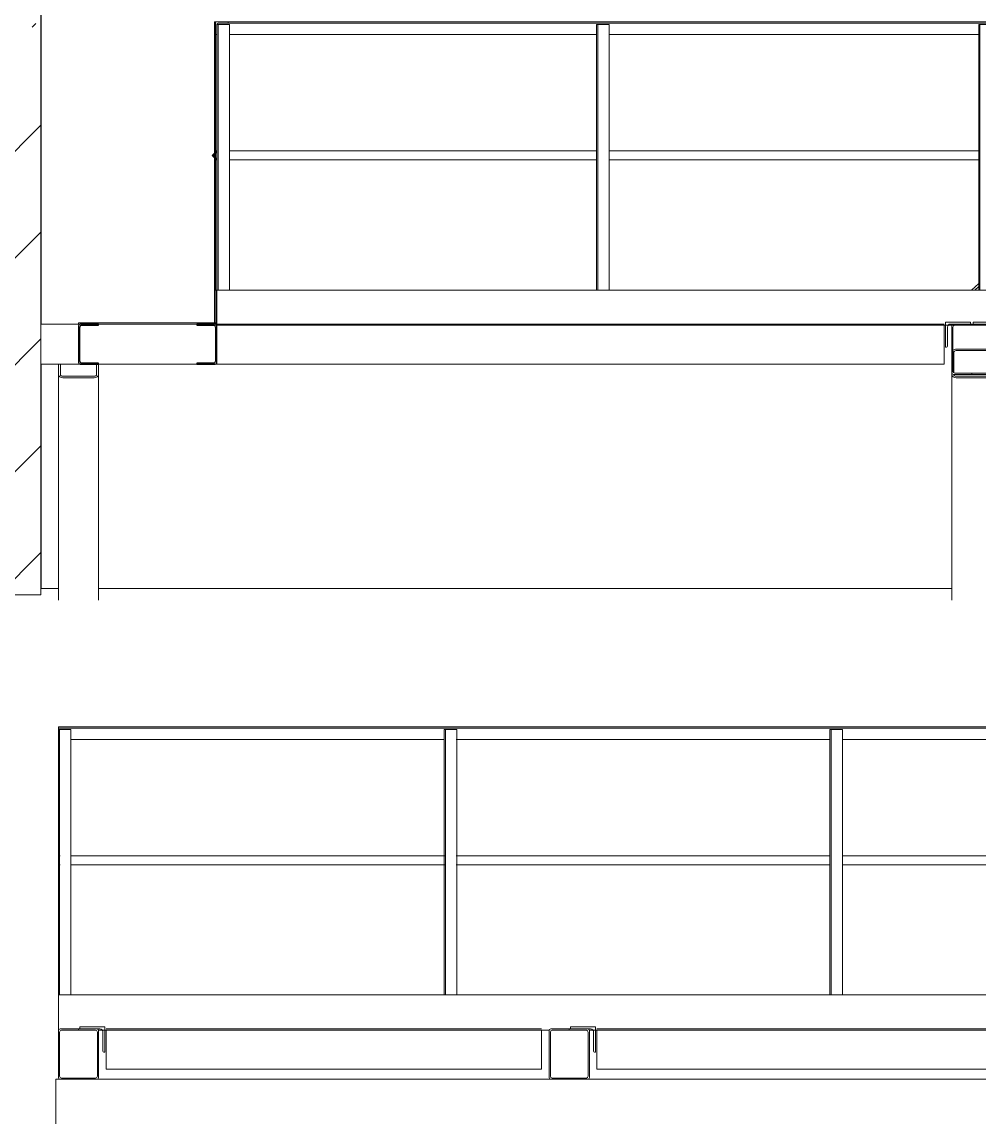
# Model space of a CAD drawing. Header units: millimetres. Extents: x 51154 to 151340, y -24069 to 30962.
# Drawn here: x 82007 to 85810, y 10150 to 14500 of the extents above; entities that cross this region are included whole.
import ezdxf

# ---------------------------------------------------------------- set-up
doc = ezdxf.new("R2010")
doc.units = ezdxf.units.MM
for name, color, linetype, lineweight in [('Балясины', 7, 'Continuous', 9), ('Каркас несущий', 7, 'Continuous', 9), ('Каркас несущий-1', 7, 'Continuous', 25), ('Ограждение', 7, 'Continuous', 9), ('Перекрытия', 7, 'Continuous', 9), ('Поручни', 7, 'Continuous', 9), ('Стены', 7, 'Continuous', 9), ('Структура _1_', 7, 'Continuous', 18), ('Штриховка разреза-2', 7, 'Continuous', 9)]:
    doc.layers.add(name, color=color, linetype=linetype, lineweight=lineweight)

# ---------------------------------------------------------------- blocks, each defined once
blk = doc.blocks.new('Швеллеры стальные гнутые равнополочные  ГОСТ 8278-83_Гн_ - Гн200x80x5-V11-Разрез 1-1')
at = {"layer": 'Каркас несущий'}
for p, q in [((82151.6, 10493), (82151.6, 10307)), ((82156.6, 10312), (82156.6, 10488)), ((82231.6, 10500), (82158.6, 10500)), ((82163.6, 10495), (82231.6, 10495)), ((82231.6, 10495), (82231.6, 10500)), ((82158.6, 10300), (82231.6, 10300)), ((82231.6, 10305), (82163.6, 10305)), ((82231.6, 10300), (82231.6, 10305))]:
    blk.add_line(p, q, dxfattribs=at)
for centre, start, end in [((82158.6, 10493), 90, 180), ((82163.6, 10488), 90, 180), ((82163.6, 10312), 180, 270), ((82158.6, 10307), 180, 270)]:
    blk.add_arc(centre, 7, start, end, dxfattribs=at)
blk = doc.blocks.new('Швеллеры стальные гнутые равнополочные  ГОСТ 8278-83_Гн_ - Гн200x80x5-565226-Разрез 1-1')
at = {"layer": 'Каркас несущий'}
for p, q in [((82231.6, 10500), (82231.6, 10495)), ((82304.6, 10500), (82231.6, 10500)), ((82231.6, 10495), (82299.6, 10495)), ((82306.6, 10488), (82306.6, 10312)), ((82311.6, 10307), (82311.6, 10493)), ((82299.6, 10305), (82231.6, 10305)), ((82231.6, 10305), (82231.6, 10300)), ((82231.6, 10300), (82304.6, 10300))]:
    blk.add_line(p, q, dxfattribs=at)
for centre, start, end in [((82299.6, 10488), 0, 90), ((82304.6, 10493), 0, 90), ((82299.6, 10312), 270, 0), ((82304.6, 10307), 270, 0)]:
    blk.add_arc(centre, 7, start, end, dxfattribs=at)
blk = doc.blocks.new('Уголки стальные горячекатанные равнополочные ГОСТ 8509-93 - L100x8-568910-Разрез 1-1')
at = {"layer": 'Каркас несущий'}
for p, q in [((82336.6, 10508), (82236.6, 10508)), ((82236.6, 10508), (82236.6, 10504)), ((82240.6, 10500), (82316.6, 10500)), ((82328.6, 10488), (82328.6, 10412)), ((82336.6, 10408), (82336.6, 10508)), ((82332.6, 10408), (82336.6, 10408))]:
    blk.add_line(p, q, dxfattribs=at)
for centre, radius, start, end in [((82240.6, 10504), 4, 180, 270), ((82316.6, 10488), 12, 0, 90), ((82332.6, 10412), 4, 180, 270)]:
    blk.add_arc(centre, radius, start, end, dxfattribs=at)
blk = doc.blocks.new('Швеллеры стальные гнутые равнополочные  ГОСТ 8278-83_Гн_ - Гн160x80x5-579836-Разрез 1-1')
at = {"layer": 'Каркас несущий'}
for p, q in [((84071.6, 10500), (82341.6, 10500)), ((82341.6, 10347), (82341.6, 10493)), ((82341.6, 10492.9), (82341.6, 10488)), ((84071.6, 10493), (84071.6, 10347)), ((84071.6, 10488), (84071.6, 10492.9)), ((82341.6, 10352), (82341.6, 10347.1)), ((82341.6, 10340), (82341.6, 10347)), ((82341.6, 10340), (84071.6, 10340)), ((84071.6, 10340), (82341.6, 10340)), ((84071.6, 10347.1), (84071.6, 10352)), ((84071.6, 10347), (84071.6, 10340))]:
    blk.add_line(p, q, dxfattribs=at)
blk = doc.blocks.new('Швеллеры стальные гнутые равнополочные  ГОСТ 8278-83_Гн_ - Гн160x80x5-1978266-Разрез 1-1')
at = {"layer": 'Каркас несущий'}
for p, q in [((86018.9, 10500), (84291.6, 10500)), ((84291.6, 10347), (84291.6, 10493)), ((84291.6, 10492.9), (84291.6, 10488)), ((86018.9, 10493), (86018.9, 10347)), ((86018.9, 10488), (86018.9, 10492.9)), ((84291.6, 10352), (84291.6, 10347.1)), ((84291.6, 10340), (84291.6, 10347)), ((84291.6, 10340), (86018.9, 10340)), ((86018.9, 10340), (84291.6, 10340)), ((86018.9, 10347.1), (86018.9, 10352)), ((86018.9, 10347), (86018.9, 10340))]:
    blk.add_line(p, q, dxfattribs=at)
blk = doc.blocks.new('Швеллеры стальные горячекатанные ГОСТ 8240-97_П_ - 18П-583039-Разрез 1-1')
at = {"layer": 'Каркас несущий'}
for p, q in [((82141.6, 10120), (82141.6, 10300)), ((82141.6, 10300), (101906.8, 10300)), ((82141.6, 10296.4), (82141.6, 10292.8)), ((82141.6, 10288.7), (82141.6, 10282.3))]:
    blk.add_line(p, q, dxfattribs=at)
blk = doc.blocks.new('Ограждение - 50х5-V15-Разрез 1-1')
at = {"layer": 'Балясины'}
for p, q in [((100551.7, 11690.2), (100548.5, 11690.2)), ((100548.5, 11690.2), (100548.5, 10635)), ((100553.5, 11690.2), (100551.7, 11690.2)), ((100553.5, 11690.2), (100553.5, 10635)), ((100559, 11690.2), (100553.5, 11690.2)), ((100596.7, 11690.2), (100559, 11690.2)), ((100598.5, 11690.2), (100596.7, 11690.2)), ((100598.5, 11690.2), (100598.5, 10635)), ((100598.5, 11690.2), (100598.5, 10635)), ((100548.5, 10635), (100551.7, 10635)), ((100551.7, 10635), (100553.5, 10635)), ((100553.5, 10635), (100559, 10635)), ((100559, 10635), (100596.7, 10635)), ((100596.7, 10635), (100598.5, 10635))]:
    blk.add_line(p, q, dxfattribs=at)
blk = doc.blocks.new('Ограждение - Ограждение-583171-Разрез 1-1')
at = {"layer": 'Поручни'}
for p, q in [((82151.6, 11696.9), (82151.6, 11700.1)), ((82151.6, 11700.1), (101921.6, 11700.1)), ((82151.6, 11695.1), (82151.6, 11696.9)), ((82151.6, 11695.1), (101921.6, 11695.1)), ((82151.6, 11689.6), (82151.6, 11695.1)), ((82151.6, 11652.5), (82151.6, 11689.6)), ((82199.8, 11650.1), (83684.7, 11650.1)), ((82199.8, 11650.1), (83684.7, 11650.1)), ((83732.9, 11650.1), (85217.8, 11650.1)), ((83732.9, 11650.1), (85217.8, 11650.1)), ((85266, 11650.1), (86750.9, 11650.1)), ((85266, 11650.1), (86750.9, 11650.1)), ((82151.6, 11172.3), (82151.6, 11184.5)), ((82154.8, 11187.5), (82158.2, 11187.5)), ((82199.8, 11187.5), (83684.7, 11187.5)), ((83687.9, 11187.5), (83691.3, 11187.5)), ((83732.9, 11187.5), (85217.8, 11187.5)), ((85221, 11187.5), (85224.4, 11187.5)), ((85266, 11187.5), (86750.9, 11187.5)), ((82151.6, 11155.1), (82151.6, 11167.3)), ((82154.8, 11152.1), (82158.2, 11152.1)), ((82199.8, 11152.1), (83684.7, 11152.1)), ((83687.9, 11152.1), (83691.3, 11152.1)), ((83732.9, 11152.1), (85217.8, 11152.1)), ((85221, 11152.1), (85224.4, 11152.1)), ((85266, 11152.1), (86750.9, 11152.1)), ((82151.6, 10495), (82151.6, 10635)), ((82151.6, 10635), (101921.7, 10635)), ((82163.6, 10495), (82299.6, 10495)), ((82310.8, 10495), (84102.5, 10495)), ((84113.6, 10495), (84249.6, 10495)), ((84260.8, 10495), (88722.5, 10495))]:
    blk.add_line(p, q, dxfattribs=at)
for p in [(-18396.9, 0), (-16863.8, 0), (-15330.8, 0)]:
    blk.add_blockref('Ограждение - 50х5-V15-Разрез 1-1', p)
blk = doc.blocks.new('Профили стальные гнутые замкнутые сварные квадратные ГОСТ  30245-2003 - 160x160x8-V19-Разрез 1-1')
at = {"layer": 'Каркас несущий'}
for p, q in [((82151.6, 13140.2), (82151.6, 13099.6)), ((82159.6, 13099.6), (82159.6, 13140.2)), ((82303.6, 13140), (82303.6, 13099.6)), ((82311.6, 13099.6), (82311.6, 13140)), ((82151.6, 13099.6), (82151.6, 12203.1)), ((82311.6, 12203.1), (82311.6, 13099.6)), ((82293.6, 13092.5), (82169.6, 13092.5)), ((82169.6, 13086.9), (82293.6, 13086.9))]:
    blk.add_line(p, q, dxfattribs=at)
for centre, major_axis, start_param, end_param in [((82169.6, 13099.6), (18, 0), 3.141593, 4.712389), ((82169.6, 13099.6), (10, 0), 3.141593, 4.712389), ((82293.6, 13099.6), (10, 0), 4.712389, 6.283185), ((82293.6, 13099.6), (18, 0), 4.712389, 6.283185)]:
    blk.add_ellipse(centre, major_axis=major_axis, ratio=0.707107, start_param=start_param, end_param=end_param, dxfattribs=at)
blk = doc.blocks.new('Швеллеры стальные гнутые равнополочные  ГОСТ 8278-83_Гн_ - Гн160x80x5-589211-Разрез 1-1')
at = {"layer": 'Каркас несущий'}
for p, q in [((82777.6, 13300), (82341.6, 13300)), ((82341.6, 13300), (82771.6, 13300)), ((85671.6, 13300), (82781.6, 13300)), ((85671.6, 13293), (85671.6, 13147)), ((85671.6, 13288), (85671.6, 13292.9)), ((82341.6, 13140), (85671.6, 13140)), ((85671.6, 13140), (82341.6, 13140)), ((85671.6, 13147.1), (85671.6, 13152)), ((85671.6, 13147), (85671.6, 13140))]:
    blk.add_line(p, q, dxfattribs=at)
blk = doc.blocks.new('Ограждение - 50х5-V22-Разрез 1-1')
at = {"layer": 'Балясины'}
for p, q in [((82774.8, 14490.2), (82771.6, 14490.2)), ((82771.6, 14490.2), (82771.6, 13978.9)), ((82776.1, 14490.2), (82774.8, 14490.2)), ((82819.8, 14490.2), (82782.1, 14490.2)), ((82776.6, 14450.3), (82776.6, 13983.9)), ((82771.6, 13974.7), (82771.6, 13964.9)), ((82776.6, 13979.7), (82776.6, 13959.9)), ((82771.6, 13960.7), (82771.6, 13435)), ((82776.6, 13955.7), (82776.6, 13435)), ((82771.6, 13435), (82774.8, 13435)), ((82774.8, 13435), (82776.6, 13435)), ((82776.6, 13435), (82777.4, 13435)), ((82782.1, 13435), (82819.8, 13435))]:
    blk.add_line(p, q, dxfattribs=at)
blk = doc.blocks.new('Ограждение - Ограждение-585888-Разрез 1-1')
at = {"layer": 'Поручни'}
for p, q in [((82771.6, 14496.9), (82771.6, 14500.1)), ((82771.6, 14500.1), (101921.6, 14500.1)), ((82771.6, 14495.1), (82771.6, 14496.9)), ((82771.6, 14495.1), (82776.1, 14495.1)), ((82771.6, 14489.6), (82771.6, 14495.1)), ((82771.6, 14451.9), (82771.6, 14489.6)), ((82786.6, 14495.1), (101906.8, 14495.1)), ((82829.8, 14450.1), (84290.2, 14450.1)), ((82829.8, 14450.1), (84290.2, 14450.1)), ((84338.4, 14450.1), (85808.8, 14450.1)), ((84338.4, 14450.1), (85808.8, 14450.1)), ((82771.6, 13978.9), (82771.6, 13984.5)), ((82771.6, 13972.3), (82771.6, 13974.7)), ((82771.6, 13964.9), (82771.6, 13967.3)), ((82774.8, 13987.5), (82778.2, 13987.5)), ((82829.8, 13987.5), (84290.2, 13987.5)), ((84293.4, 13987.5), (84296.8, 13987.5)), ((84338.4, 13987.5), (85808.8, 13987.5)), ((82771.6, 13955.1), (82771.6, 13960.7)), ((82774.8, 13952.1), (82778.2, 13952.1)), ((82829.8, 13952.1), (84290.2, 13952.1)), ((84293.4, 13952.1), (84296.8, 13952.1)), ((84338.4, 13952.1), (85808.8, 13952.1)), ((82771.6, 13305), (82771.6, 13435)), ((82771.6, 13435), (101921.6, 13435)), ((82781.6, 13295), (88952.5, 13295))]:
    blk.add_line(p, q, dxfattribs=at)
for name, p in [('Ограждение - 50х5-V22-Разрез 1-1', (0, 0)), ('Ограждение - 50х5-V15-Разрез 1-1', (-16258.4, 2800)), ('Ограждение - 50х5-V15-Разрез 1-1', (-14739.8, 2800))]:
    blk.add_blockref(name, p)
blk = doc.blocks.new('Швеллеры стальные гнутые равнополочные  ГОСТ 8278-83_Гн_ - Гн200x80x5-589179-Разрез 1-1')
at = {"layer": 'Каркас несущий'}
for p, q in [((101681.6, 13293), (101681.6, 13107)), ((101686.6, 13112), (101686.6, 13288)), ((101761.6, 13300), (101688.6, 13300)), ((101693.6, 13295), (101761.6, 13295)), ((101761.6, 13295), (101761.6, 13300)), ((101688.6, 13100), (101761.6, 13100)), ((101761.6, 13105), (101693.6, 13105)), ((101761.6, 13100), (101761.6, 13105))]:
    blk.add_line(p, q, dxfattribs=at)
for centre, start, end in [((101688.6, 13293), 90, 180), ((101693.6, 13288), 90, 180), ((101688.6, 13107), 180, 270), ((101693.6, 13112), 180, 270)]:
    blk.add_arc(centre, 7, start, end, dxfattribs=at)
blk = doc.blocks.new('Швеллеры стальные гнутые равнополочные  ГОСТ 8278-83_Гн_ - Гн200x80x5-589180-Разрез 1-1')
at = {"layer": 'Каркас несущий'}
for p, q in [((101761.6, 13300), (101761.6, 13295)), ((101834.6, 13300), (101761.6, 13300)), ((101761.6, 13295), (101829.6, 13295)), ((101836.6, 13288), (101836.6, 13112)), ((101841.6, 13107), (101841.6, 13293)), ((101829.6, 13105), (101761.6, 13105)), ((101761.6, 13105), (101761.6, 13100)), ((101761.6, 13100), (101834.6, 13100))]:
    blk.add_line(p, q, dxfattribs=at)
for centre, start, end in [((101829.6, 13288), 0, 90), ((101834.6, 13293), 0, 90), ((101829.6, 13112), 270, 0), ((101834.6, 13107), 270, 0)]:
    blk.add_arc(centre, 7, start, end, dxfattribs=at)
blk = doc.blocks.new('Профили стальные гнутые замкнутые сварные квадратные ГОСТ  30245-2003 - 160x160x8-V24-Разрез 1-1')
at = {"layer": 'Каркас несущий'}
for p, q in [((88951.6, 13187.3), (88951.6, 13099.6)), ((88959.6, 13106.7), (88959.6, 13187.3)), ((89093.6, 13200), (88969.6, 13200)), ((88969.6, 13194.3), (89093.6, 13194.3)), ((89103.6, 13187.3), (89103.6, 13106.7)), ((89111.6, 13099.6), (89111.6, 13187.3)), ((88951.6, 13099.6), (88951.6, 12203.1)), ((89111.6, 12203.1), (89111.6, 13099.6)), ((89093.6, 13092.5), (88969.6, 13092.5)), ((88969.6, 13086.9), (89093.6, 13086.9))]:
    blk.add_line(p, q, dxfattribs=at)
for centre, major_axis, start_param, end_param in [((88969.6, 13187.3), (18, 0), 1.570796, 2.356194), ((88969.6, 13187.3), (10, 0), 1.570796, 3.141593), ((89093.6, 13187.3), (18, 0), 0.785398, 1.570796), ((89093.6, 13187.3), (10, 0), 0, 1.570796), ((88969.6, 13099.6), (18, 0), 3.141593, 4.712389), ((88969.6, 13099.6), (10, 0), 3.141593, 4.712389), ((89093.6, 13099.6), (10, 0), 4.712389, 6.283185), ((89093.6, 13099.6), (18, 0), 4.712389, 6.283185)]:
    blk.add_ellipse(centre, major_axis=major_axis, ratio=0.707107, start_param=start_param, end_param=end_param, dxfattribs=at)
blk = doc.blocks.new('Уголки стальные горячекатанные равнополочные ГОСТ 8509-93 - L100x8-V12-Разрез 1-1')
at = {"layer": 'Каркас несущий'}
for p, q in [((86026.6, 10508), (85926.6, 10508)), ((85926.6, 10508), (85926.6, 10408)), ((85934.6, 10412), (85934.6, 10488)), ((85946.6, 10500), (86022.6, 10500)), ((86026.6, 10504), (86026.6, 10508)), ((85926.6, 10408), (85930.6, 10408))]:
    blk.add_line(p, q, dxfattribs=at)
for centre, radius, start, end in [((85946.6, 10488), 12, 90, 180), ((86022.6, 10504), 4, 270, 0), ((85930.6, 10412), 4, 270, 0)]:
    blk.add_arc(centre, radius, start, end, dxfattribs=at)
blk = doc.blocks.new('Ограждение - 50х5-V27-Разрез 1-1')
at = {"layer": 'Балясины'}
for p, q in [((82781.6, 14490.2), (82784.8, 14490.2)), ((82781.6, 14490.2), (82781.6, 13435)), ((82786.6, 13435), (82786.6, 14490.2)), ((82831.6, 13984.5), (82831.6, 14490.2)), ((82831.6, 14451.9), (82831.6, 13988.4)), ((82831.6, 13955.4), (82831.6, 13984.2)), ((82831.6, 13979.2), (82831.6, 13960.4)), ((82831.6, 13435), (82831.6, 13955.1)), ((82831.6, 13952.1), (82831.6, 13435)), ((82784.8, 13435), (82781.6, 13435)), ((82829.8, 13435), (82792.1, 13435))]:
    blk.add_line(p, q, dxfattribs=at)
blk = doc.blocks.new('Ограждение - 50х5-V28-Разрез 1-1')
at = {"layer": 'Балясины'}
for p, q in [((82781.6, 14490.2), (82784.8, 14490.2)), ((82781.6, 14490.2), (82781.6, 13435)), ((82786.6, 13435), (82786.6, 14490.2)), ((82792.1, 14490.2), (82829.8, 14490.2)), ((82831.6, 13435), (82831.6, 14490.2)), ((82831.6, 14490.2), (82831.6, 13435)), ((82784.8, 13435), (82781.6, 13435)), ((82829.8, 13435), (82792.1, 13435))]:
    blk.add_line(p, q, dxfattribs=at)
blk = doc.blocks.new('Ограждение - 50х5-V16-Разрез 1-1')
at = {"layer": 'Балясины'}
for p, q in [((102031.6, 10635), (102031.6, 11690.2)), ((102033.4, 11690.2), (102031.6, 11690.2)), ((102031.6, 11690.2), (102031.6, 10635)), ((102071.1, 11690.2), (102033.4, 11690.2)), ((102076.6, 11690.2), (102071.1, 11690.2)), ((102076.6, 10635), (102076.6, 11690.2)), ((102078.4, 11690.2), (102076.6, 11690.2)), ((102081.6, 11690.2), (102078.4, 11690.2)), ((102081.6, 11690.2), (102081.6, 10635)), ((102031.6, 10635), (102033.4, 10635)), ((102033.4, 10635), (102071.1, 10635)), ((102071.1, 10635), (102076.6, 10635)), ((102076.6, 10635), (102078.4, 10635)), ((102078.4, 10635), (102081.6, 10635))]:
    blk.add_line(p, q, dxfattribs=at)
blk = doc.blocks.new('Ограждение - Ограждение-591092-Разрез 1-1')
at = {"layer": 'Поручни'}
for p, q in [((82826.1, 14500.1), (82776.1, 14500.1)), ((82776.1, 14500.1), (82776.1, 14450.1)), ((82781.1, 14451.9), (82781.1, 14489.6)), ((82786.6, 14495.1), (82824.3, 14495.1)), ((82826.1, 14496.9), (82826.1, 14500.1)), ((82776.1, 14450.1), (82779.3, 14450.1)), ((82780.2, 13987.5), (82762.5, 13969.8)), ((82762.5, 13969.8), (82780.2, 13952.1)), ((82769.2, 13972.3), (82781.4, 13984.5)), ((82781.4, 13955.1), (82769.2, 13967.3)), ((82781.4, 13986.2), (82780.2, 13987.5)), ((82780.2, 13952.1), (82781.4, 13953.4)), ((82781.6, 13435), (82777.6, 13435)), ((82777.6, 13435), (82777.6, 13295)), ((82781.6, 13295), (82781.6, 13435)), ((82777.6, 13295), (82781.6, 13295))]:
    blk.add_line(p, q, dxfattribs=at)
for centre, radius, start, end in [((82786.6, 14489.6), 5.5, 90, 180), ((82824.3, 14496.9), 1.8, 270, 0), ((82779.3, 14451.9), 1.8, 270, 0), ((82771.7, 13969.8), 3.5, 135, 225), ((82780.6, 13985.4), 1.2, 315, 45), ((82780.6, 13954.2), 1.2, 315, 45)]:
    blk.add_arc(centre, radius, start, end, dxfattribs=at)
for name in ['Ограждение - 50х5-V27-Разрез 1-1', 'Ограждение - 50х5-V28-Разрез 1-1', 'Ограждение - 50х5-V28-Разрез 1-1', 'Ограждение - 50х5-V28-Разрез 1-1', 'Ограждение - 50х5-V28-Разрез 1-1', 'Ограждение - 50х5-V28-Разрез 1-1', 'Ограждение - 50х5-V28-Разрез 1-1', 'Ограждение - 50х5-V28-Разрез 1-1']:
    blk.add_blockref(name, (0, 0))
at = {"extrusion": (0, 0, -1), "zscale": -1}
blk.add_blockref('Ограждение - 50х5-V16-Разрез 1-1', (-184863.2, 2800), dxfattribs=at)
blk = doc.blocks.new('Швеллеры стальные гнутые равнополочные  ГОСТ 8278-83_Гн_ - Гн160x80x5-593075-Разрез 1-1')
at = {"layer": 'Каркас несущий'}
for p, q in [((82777.6, 13300), (82081.6, 13300)), ((82081.6, 13300), (82777.6, 13300)), ((82081.6, 13293), (82081.6, 13297.9)), ((82081.6, 13147), (82081.6, 13293)), ((82081.6, 13292.9), (82081.6, 13288)), ((82781.6, 13297.9), (82781.6, 13293)), ((82781.6, 13293), (82781.6, 13147)), ((82781.6, 13288), (82781.6, 13292.9)), ((82081.6, 13152), (82081.6, 13147.1)), ((82081.6, 13142.1), (82081.6, 13147)), ((82081.6, 13140), (82781.6, 13140)), ((82781.6, 13140), (82081.6, 13140)), ((82781.6, 13147.1), (82781.6, 13152)), ((82781.6, 13147), (82781.6, 13140))]:
    blk.add_line(p, q, dxfattribs=at)
blk = doc.blocks.new('Швеллеры стальные гнутые равнополочные  ГОСТ 8278-83_Гн_ - Гн160x80x5-593029-Разрез 1-1')
at = {"layer": 'Каркас несущий-1'}
for p, q in [((82231.6, 13293), (82231.6, 13147)), ((82236.6, 13152), (82236.6, 13288)), ((82311.6, 13300), (82238.6, 13300)), ((82243.6, 13295), (82311.6, 13295)), ((82311.6, 13295), (82311.6, 13300)), ((82238.6, 13140), (82311.6, 13140)), ((82311.6, 13145), (82243.6, 13145)), ((82311.6, 13140), (82311.6, 13145))]:
    blk.add_line(p, q, dxfattribs=at)
for centre, start, end in [((82238.6, 13293), 90, 180), ((82243.6, 13288), 90, 180), ((82238.6, 13147), 180, 270), ((82243.6, 13152), 180, 270)]:
    blk.add_arc(centre, 7, start, end, dxfattribs=at)
blk = doc.blocks.new('Швеллеры стальные гнутые равнополочные  ГОСТ 8278-83_Гн_ - Гн160x80x5-592953-Разрез 1-1')
at = {"layer": 'Каркас несущий-1'}
for p, q in [((82701.6, 13300), (82701.6, 13295)), ((82774.6, 13300), (82701.6, 13300)), ((82701.6, 13295), (82769.6, 13295)), ((82776.6, 13288), (82776.6, 13152)), ((82781.6, 13147), (82781.6, 13293)), ((82769.6, 13145), (82701.6, 13145)), ((82701.6, 13145), (82701.6, 13140)), ((82701.6, 13140), (82774.6, 13140))]:
    blk.add_line(p, q, dxfattribs=at)
for centre, start, end in [((82769.6, 13288), 0, 90), ((82774.6, 13293), 0, 90), ((82769.6, 13152), 270, 0), ((82774.6, 13147), 270, 0)]:
    blk.add_arc(centre, 7, start, end, dxfattribs=at)

msp = doc.modelspace()

# ---------------------------------------------------------------- hatches: boundary and pattern name
at = {"layer": 'Штриховка разреза-2'}
h = msp.add_hatch(dxfattribs=at)
h.set_pattern_fill('FP_2', color=256, style=0, pattern_type=2)
h.set_pattern_definition([(45, (99498.54, 6475), (-424.264, 424.264), [600, -100, 20, -100]), (45, (99498.54, 6899), (-424.264, 424.264), [])])
h.paths.add_polyline_path([(82081.6, 12224), (82081.6, 16450), (81781.6, 16450), (81781.6, 12224), (82074.2, 12224)], flags=0)

# ---------------------------------------------------------------- linework, layer by layer
at = {"layer": 'Каркас несущий'}
for p, q in [((85780.4, 13435), (85808.8, 13461.1)), ((85793.7, 13435), (85808.8, 13448.9))]:
    msp.add_line(p, q, dxfattribs=at)
at = {"layer": 'Перекрытия'}
for p, q in [((82151.8, 12250), (82081.6, 12250)), ((82081.6, 12250), (82151.8, 12250)), ((82081.6, 12250), (82151.8, 12250)), ((82081.6, 12250), (82151.8, 12250)), ((82081.6, 12250), (82151.8, 12250)), ((85701.8, 12250), (82311.5, 12250)), ((82311.5, 12250), (82680.5, 12250)), ((82311.5, 12250), (82480.5, 12250)), ((82311.5, 12250), (82680.5, 12250)), ((82311.5, 12250), (82480.5, 12250)), ((85180.5, 12250), (85701.8, 12250)), ((85180.5, 12250), (85701.8, 12250)), ((85380.5, 12250), (85701.8, 12250)), ((85380.5, 12250), (85701.8, 12250))]:
    msp.add_line(p, q, dxfattribs=at)
at = {"layer": 'Стены'}
for p, q in [((82083.6, 16140), (82083.6, 13300)), ((82083.6, 13140), (82083.6, 12250)), ((82151.8, 12250), (82081.6, 12250)), ((82083.6, 12250), (82151.8, 12250)), ((85701.8, 12250), (82311.5, 12250)), ((82311.5, 12250), (85701.8, 12250))]:
    msp.add_line(p, q, dxfattribs=at)
at = {"layer": 'Структура _1_'}
for p, q in [((82081.6, 12224), (82081.6, 16450)), ((82781.6, 13305), (82231.6, 13305)), ((82231.6, 13305), (82231.6, 13300)), ((82231.6, 13300), (82781.6, 13300)), ((82781.6, 13300), (82781.6, 13305)), ((81781.6, 12224), (82081.6, 12224))]:
    msp.add_line(p, q, dxfattribs=at)

# ---------------------------------------------------------------- block references
at = {"layer": 'Каркас несущий'}
for name, p in [('Швеллеры стальные гнутые равнополочные  ГОСТ 8278-83_Гн_ - Гн160x80x5-593075-Разрез 1-1', (0, 0)), ('Швеллеры стальные гнутые равнополочные  ГОСТ 8278-83_Гн_ - Гн160x80x5-593029-Разрез 1-1', (0, 0)), ('Швеллеры стальные гнутые равнополочные  ГОСТ 8278-83_Гн_ - Гн160x80x5-589211-Разрез 1-1', (0, 0)), ('Швеллеры стальные гнутые равнополочные  ГОСТ 8278-83_Гн_ - Гн160x80x5-592953-Разрез 1-1', (0, 0)), ('Уголки стальные горячекатанные равнополочные ГОСТ 8509-93 - L100x8-V12-Разрез 1-1', (-250, 2800)), ('Швеллеры стальные гнутые равнополочные  ГОСТ 8278-83_Гн_ - Гн200x80x5-589179-Разрез 1-1', (-15980, 0)), ('Швеллеры стальные гнутые равнополочные  ГОСТ 8278-83_Гн_ - Гн200x80x5-589180-Разрез 1-1', (-15980, 0)), ('Уголки стальные горячекатанные равнополочные ГОСТ 8509-93 - L100x8-568910-Разрез 1-1', (3550, 2800)), ('Профили стальные гнутые замкнутые сварные квадратные ГОСТ  30245-2003 - 160x160x8-V24-Разрез 1-1', (-3250, 0)), ('Профили стальные гнутые замкнутые сварные квадратные ГОСТ  30245-2003 - 160x160x8-V19-Разрез 1-1', (0, 0)), ('Швеллеры стальные гнутые равнополочные  ГОСТ 8278-83_Гн_ - Гн200x80x5-V11-Разрез 1-1', (0, 0)), ('Швеллеры стальные гнутые равнополочные  ГОСТ 8278-83_Гн_ - Гн200x80x5-565226-Разрез 1-1', (0, 0)), ('Уголки стальные горячекатанные равнополочные ГОСТ 8509-93 - L100x8-568910-Разрез 1-1', (0, 0)), ('Швеллеры стальные гнутые равнополочные  ГОСТ 8278-83_Гн_ - Гн160x80x5-579836-Разрез 1-1', (0, 0)), ('Швеллеры стальные гнутые равнополочные  ГОСТ 8278-83_Гн_ - Гн200x80x5-V11-Разрез 1-1', (1950, 0)), ('Швеллеры стальные гнутые равнополочные  ГОСТ 8278-83_Гн_ - Гн200x80x5-565226-Разрез 1-1', (1950, 0)), ('Уголки стальные горячекатанные равнополочные ГОСТ 8509-93 - L100x8-568910-Разрез 1-1', (1950, 0)), ('Швеллеры стальные гнутые равнополочные  ГОСТ 8278-83_Гн_ - Гн160x80x5-1978266-Разрез 1-1', (0, 0)), ('Швеллеры стальные горячекатанные ГОСТ 8240-97_П_ - 18П-583039-Разрез 1-1', (0, 0))]:
    msp.add_blockref(name, p, dxfattribs=at)
at = {"layer": 'Ограждение'}
for name in ['Ограждение - Ограждение-591092-Разрез 1-1', 'Ограждение - Ограждение-585888-Разрез 1-1', 'Ограждение - Ограждение-583171-Разрез 1-1']:
    msp.add_blockref(name, (0, 0), dxfattribs=at)

doc.saveas('drawing.dxf')
